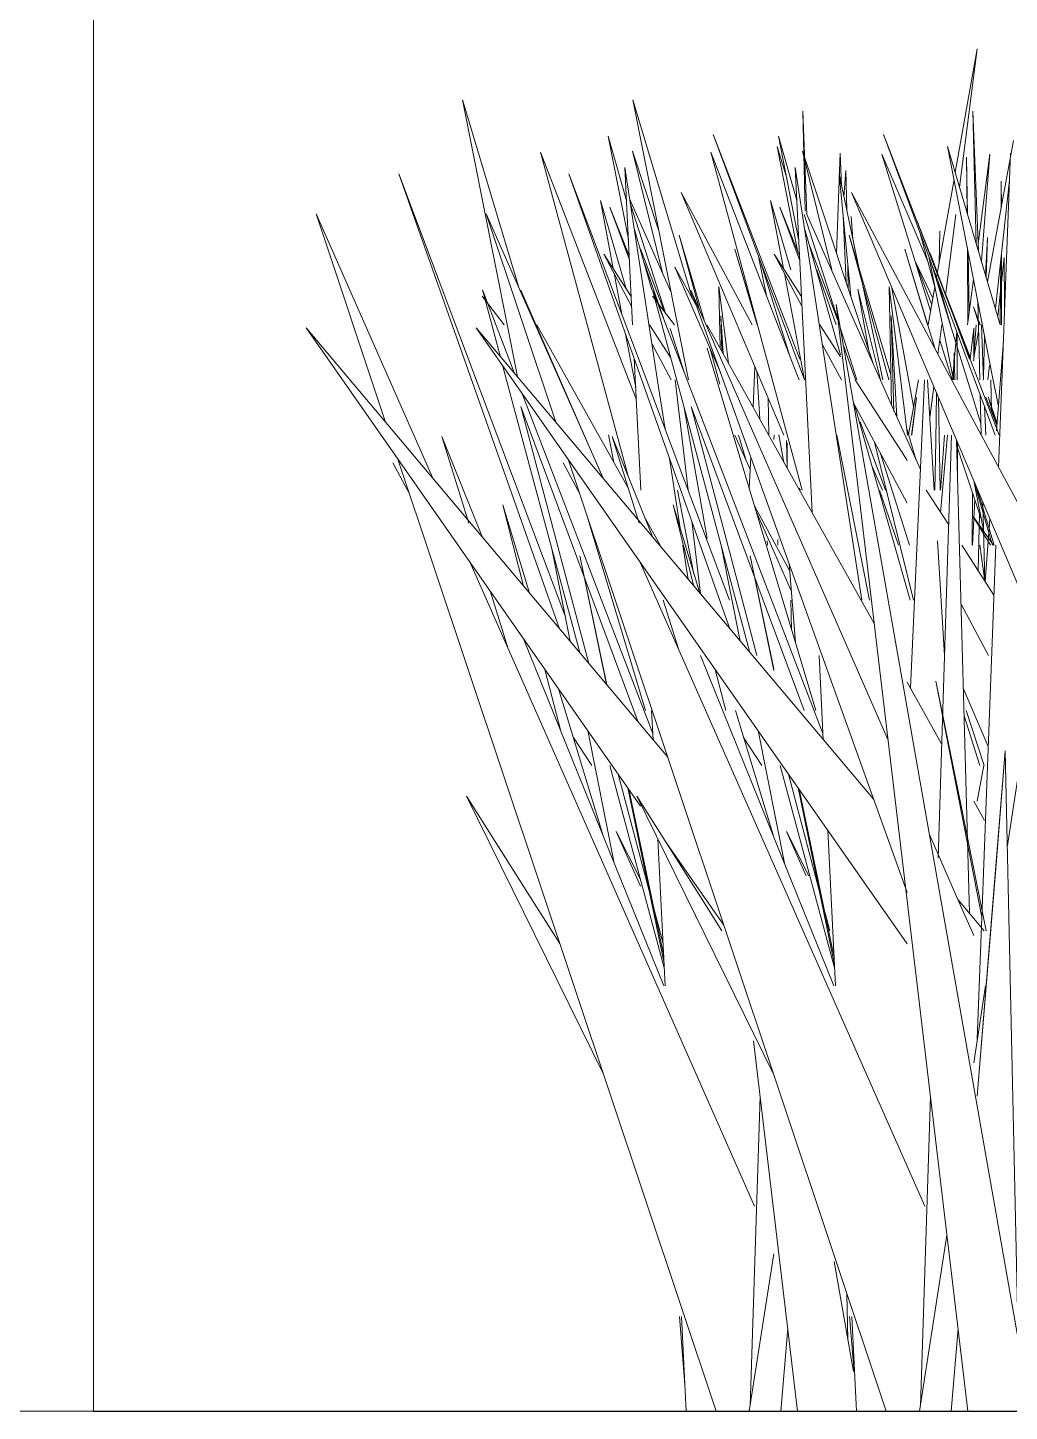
# Model space of a CAD drawing. Header units: millimetres. Extents: x -9575 to 27274, y -4387 to 11354.
# Drawn here: x -7469.6 to -7420.4, y 3048 to 3117.3 of the extents above; entities that cross this region are included whole.
import ezdxf

# ---------------------------------------------------------------- set-up
doc = ezdxf.new("R2010")
doc.units = ezdxf.units.MM
doc.layers.add('A-FLOR-HRAL', color=11, linetype='Continuous', lineweight=9)
doc.layers.add('G-IMPT', color=8, linetype='Continuous', lineweight=9)

# ---------------------------------------------------------------- blocks, each defined once
blk = doc.blocks.new('Railing - 2_ x 1_2_-V4-North')
at = {"layer": 'A-FLOR-HRAL'}
for q in [(-7466.268, 3933.825), (-7478.968, 3048)]:
    blk.add_line((-7466.268, 3048), q, dxfattribs=at)
blk = doc.blocks.new('Railing - Railing-380087-North')
blk.add_blockref('Railing - 2_ x 1_2_-V4-North', (0, 0))
blk = doc.blocks.new('Grass Array - 25_dwg-V27-North')
at = {"layer": 'G-IMPT'}
for p in [(-7424.483, 3102.413), (-7424.115, 3101.25)]:
    blk.add_line(p, (-7425.607, 3106.208), dxfattribs=at)
blk = doc.blocks.new('Grass Array - 25_dwg-V31-North')
at = {"layer": 'G-IMPT'}
for p in [(-7424.483, 3102.413), (-7424.115, 3101.25)]:
    blk.add_line(p, (-7425.607, 3106.208), dxfattribs=at)
blk = doc.blocks.new('Grass Array - 25_dwg-V35-North')
at = {"layer": 'G-IMPT'}
for p in [(-7424.483, 3102.413), (-7424.115, 3101.25)]:
    blk.add_line(p, (-7425.607, 3106.208), dxfattribs=at)
blk = doc.blocks.new('Grass Array - Grass Array-440908-North')
for name in ['Grass Array - 25_dwg-V27-North', 'Grass Array - 25_dwg-V31-North', 'Grass Array - 25_dwg-V35-North', 'Grass Array - 25_dwg-V35-North']:
    blk.add_blockref(name, (0, 0))
blk = doc.blocks.new('Grass Array - 25_dwg-V41-North')
at = {"layer": 'G-IMPT'}
for p, q in [((-7423.086, 3110.034), (-7421.98, 3116.238)), ((-7422.873, 3109.315), (-7421.98, 3116.238)), ((-7445.02, 3099.817), (-7447.775, 3113.681)), ((-7444.957, 3104.284), (-7447.775, 3113.681)), ((-7430.602, 3108.097), (-7430.728, 3113.106)), ((-7430.524, 3107.931), (-7430.728, 3113.106)), ((-7439.465, 3106.706), (-7440.476, 3111.863)), ((-7439.56, 3108.637), (-7440.476, 3111.863)), ((-7430.638, 3099.657), (-7435.217, 3111.952)), ((-7430.876, 3100.694), (-7435.217, 3111.952)), ((-7430.969, 3106.057), (-7432.003, 3111.341)), ((-7431.532, 3109.75), (-7432.003, 3111.341)), ((-7421.465, 3104.563), (-7420.162, 3111.647)), ((-7439.473, 3094.826), (-7443.866, 3111.057)), ((-7439.584, 3100.029), (-7443.866, 3111.057)), ((-7437.755, 3105.01), (-7439.262, 3111.105)), ((-7437.942, 3107.123), (-7439.262, 3111.105)), ((-7429.042, 3106.009), (-7428.856, 3111.004)), ((-7428.778, 3109.371), (-7428.856, 3111.004)), ((-7424.319, 3103.113), (-7426.762, 3110.961)), ((-7424.45, 3105.556), (-7426.762, 3110.961)), ((-7422.494, 3108.036), (-7422.516, 3110.805)), ((-7422.467, 3107.946), (-7422.516, 3110.805)), ((-7421.935, 3106.462), (-7421.346, 3110.964)), ((-7421.776, 3105.614), (-7421.346, 3110.964)), ((-7442.909, 3087.189), (-7450.973, 3109.979)), ((-7446.873, 3099.095), (-7450.973, 3109.979)), ((-7439.253, 3102.413), (-7439.642, 3110.285)), ((-7437.948, 3099.284), (-7439.642, 3110.285)), ((-7428.906, 3109.974), (-7428.323, 3103.842)), ((-7428.906, 3109.974), (-7427.912, 3105.28)), ((-7427.912, 3105.28), (-7428.906, 3109.974)), ((-7428.661, 3108.818), (-7428.561, 3110.134)), ((-7428.524, 3108.171), (-7428.561, 3110.134)), ((-7424.036, 3104.702), (-7423.148, 3109.683)), ((-7421.069, 3103.226), (-7420.376, 3109.658)), ((-7420.788, 3108.241), (-7420.779, 3109.607)), ((-7420.777, 3108.301), (-7420.779, 3109.607)), ((-7440.867, 3108.636), (-7440.223, 3105.231)), ((-7440.867, 3108.636), (-7439.574, 3104.223)), ((-7439.574, 3104.223), (-7440.867, 3108.636)), ((-7437.335, 3104.069), (-7439.396, 3108.688)), ((-7431.668, 3096.895), (-7436.818, 3109.032)), ((-7433.268, 3102.413), (-7436.818, 3109.032)), ((-7451.63, 3097.539), (-7455.115, 3107.966)), ((-7449.262, 3094.729), (-7455.115, 3107.966)), ((-7439.424, 3105.869), (-7440.401, 3108.313)), ((-7439.414, 3105.669), (-7440.401, 3108.313)), ((-7437.612, 3103.004), (-7439.368, 3108.505)), ((-7428.547, 3104.517), (-7428.708, 3107.887)), ((-7423.557, 3104.011), (-7423.051, 3107.931)), ((-7438.289, 3104.159), (-7439.183, 3107.309)), ((-7428.212, 3106.698), (-7428.3, 3107.84)), ((-7423.982, 3105.004), (-7425.016, 3107.642)), ((-7435.662, 3102.653), (-7436.925, 3106.905)), ((-7435.923, 3103.225), (-7436.925, 3106.905)), ((-7424.108, 3104.295), (-7424.839, 3106.991)), ((-7423.866, 3107.101), (-7423.896, 3105.486)), ((-7421.473, 3106.781), (-7421.564, 3104.896)), ((-7421.473, 3106.781), (-7421.53, 3104.781)), ((-7439.3, 3103.353), (-7440.689, 3105.954)), ((-7440.689, 3105.954), (-7439.324, 3103.835)), ((-7437.651, 3103.056), (-7438.855, 3106.225)), ((-7433.013, 3102.413), (-7434.137, 3106.208)), ((-7433.011, 3102.469), (-7434.137, 3106.208)), ((-7432.546, 3103.87), (-7432.938, 3105.833)), ((-7422.374, 3100.694), (-7424.346, 3105.997)), ((-7422.451, 3102.527), (-7422.48, 3106.267)), ((-7422.384, 3103.036), (-7422.435, 3106.036)), ((-7420.771, 3102.413), (-7420.775, 3105.959)), ((-7420.641, 3105.791), (-7420.773, 3104.531)), ((-7420.641, 3105.791), (-7420.612, 3103.329)), ((-7437.581, 3102.413), (-7438.678, 3105.527)), ((-7431.389, 3100.891), (-7432.803, 3105.469)), ((-7428.45, 3104.222), (-7428.472, 3105.405)), ((-7424.206, 3103.75), (-7425.078, 3105.575)), ((-7424.264, 3103.422), (-7425.078, 3105.575)), ((-7420.83, 3102.418), (-7420.807, 3105.66)), ((-7440.179, 3104.999), (-7439.787, 3102.928)), ((-7427.773, 3104.62), (-7426.721, 3099.654)), ((-7426.721, 3099.654), (-7427.773, 3104.62)), ((-7423.319, 3102.413), (-7423.935, 3104.564)), ((-7422.466, 3102.413), (-7422.169, 3104.678)), ((-7445.691, 3102.413), (-7446.785, 3103.847)), ((-7445.896, 3100.856), (-7446.782, 3104.159)), ((-7445.192, 3100.022), (-7446.782, 3104.159)), ((-7440.725, 3094.72), (-7444.857, 3104.147)), ((-7434.871, 3101.241), (-7434.93, 3104.325)), ((-7434.451, 3100.493), (-7434.93, 3104.325)), ((-7425.172, 3098.327), (-7426.256, 3104.244)), ((-7424.444, 3102.413), (-7424.105, 3104.316)), ((-7422.332, 3100.795), (-7423.593, 3104.011)), ((-7420.818, 3104.104), (-7420.952, 3102.829)), ((-7421.845, 3102.413), (-7422.171, 3103.318)), ((-7422.171, 3103.318), (-7421.892, 3102.413)), ((-7439.465, 3094.217), (-7444.057, 3102.413)), ((-7438.406, 3102.413), (-7437.339, 3100.757)), ((-7434.775, 3101.071), (-7434.826, 3102.857)), ((-7434.718, 3100.968), (-7434.826, 3102.857)), ((-7423.763, 3102.413), (-7423.952, 3100.947)), ((-7422.161, 3100.838), (-7422.034, 3102.413)), ((-7438.855, 3078.313), (-7455.615, 3102.268)), ((-7447.78, 3092.969), (-7455.615, 3102.268)), ((-7439.602, 3101.95), (-7439.099, 3099.292)), ((-7436.649, 3099.988), (-7437.366, 3102.233)), ((-7423.242, 3099.654), (-7423.862, 3101.644)), ((-7422.345, 3100.694), (-7422.148, 3102.253)), ((-7422.163, 3100.599), (-7422.148, 3102.253)), ((-7422.161, 3100.779), (-7421.921, 3102.087)), ((-7421.613, 3101.835), (-7421.671, 3099.788)), ((-7437.324, 3099.654), (-7438.28, 3101.445)), ((-7434.89, 3099.436), (-7435.391, 3101.275)), ((-7444.068, 3094.053), (-7445.77, 3100.388)), ((-7438.845, 3094.136), (-7439.17, 3100.729)), ((-7433.219, 3098.293), (-7433.125, 3100.329)), ((-7421.377, 3100.37), (-7421.454, 3099.654)), ((-7439.584, 3100.029), (-7439.07, 3098.705)), ((-7436.471, 3094.136), (-7437.127, 3099.654)), ((-7432.886, 3097.7), (-7433.034, 3100.115)), ((-7425.425, 3096.907), (-7424.935, 3099.654)), ((-7421.275, 3098.097), (-7421.297, 3099.654)), ((-7446.873, 3099.095), (-7442.647, 3087.876)), ((-7438.243, 3081.942), (-7444.801, 3099.003)), ((-7437.948, 3099.284), (-7437.625, 3097.188)), ((-7424.163, 3099.31), (-7424.361, 3097.772)), ((-7424.019, 3098.972), (-7424.064, 3096.597)), ((-7442.458, 3089.284), (-7444.852, 3098.316)), ((-7438.975, 3082.52), (-7444.852, 3098.316)), ((-7435.517, 3091.715), (-7436.666, 3098.252)), ((-7432.455, 3098.749), (-7432.419, 3096.895)), ((-7425.036, 3098.765), (-7425.282, 3096.895)), ((-7425.282, 3096.895), (-7425.036, 3098.765)), ((-7425.257, 3096.895), (-7425.036, 3098.765)), ((-7420.996, 3097.386), (-7421.547, 3098.791)), ((-7421.432, 3098.804), (-7421.015, 3097.433)), ((-7421.432, 3098.804), (-7420.989, 3097.475)), ((-7420.989, 3097.475), (-7421.432, 3098.804)), ((-7447.453, 3092.482), (-7448.809, 3096.822)), ((-7446.767, 3091.767), (-7448.809, 3096.822)), ((-7440.461, 3096.899), (-7440.197, 3095.523)), ((-7434.134, 3096.895), (-7433.363, 3095.166)), ((-7433.586, 3095.666), (-7433.951, 3096.895)), ((-7432.179, 3096.666), (-7432.163, 3096.895)), ((-7431.512, 3095.246), (-7431.549, 3096.614)), ((-7431.504, 3096.507), (-7431.5, 3095.225)), ((-7424.064, 3096.597), (-7424.111, 3094.136)), ((-7421.781, 3092.689), (-7422.973, 3096.251)), ((-7450.43, 3093.948), (-7451.265, 3095.494)), ((-7451.012, 3095.689), (-7435.074, 3048)), ((-7437.4, 3095.725), (-7436.847, 3092.135)), ((-7433.407, 3094.211), (-7433.333, 3095.806)), ((-7444.068, 3094.053), (-7441.905, 3085.997)), ((-7436.177, 3089.928), (-7437.002, 3094.136)), ((-7422.245, 3091.377), (-7422.221, 3094.005)), ((-7445.758, 3093.392), (-7444.716, 3089.332)), ((-7445.758, 3093.392), (-7444.42, 3088.982)), ((-7422.107, 3093.662), (-7422.217, 3091.377)), ((-7447.78, 3092.969), (-7437.493, 3080.761)), ((-7441.489, 3092.718), (-7438.605, 3083.1)), ((-7437.874, 3091.377), (-7438.611, 3092.693)), ((-7421.946, 3090.109), (-7421.865, 3092.941)), ((-7436.286, 3092.576), (-7435.853, 3088.938)), ((-7442.388, 3086.57), (-7443.323, 3091.277)), ((-7436.73, 3091.377), (-7436.467, 3089.666)), ((-7432.513, 3091.598), (-7432.5, 3091.377)), ((-7431.969, 3091.658), (-7431.978, 3091.377)), ((-7421.858, 3091.377), (-7421.606, 3089.581)), ((-7433.142, 3058.27), (-7447.411, 3090.543)), ((-7440.541, 3084.378), (-7441.897, 3090.84)), ((-7440.566, 3084.408), (-7441.897, 3090.84)), ((-7442.458, 3089.284), (-7441.441, 3085.446)), ((-7445.486, 3086.188), (-7446.391, 3089.084)), ((-7431.292, 3087.159), (-7431.332, 3088.618)), ((-7444.717, 3086.692), (-7437.695, 3069.306)), ((-7443.643, 3085.156), (-7442.849, 3082.066)), ((-7440.728, 3076.816), (-7442.965, 3084.188)), ((-7438.228, 3081.633), (-7438.3, 3083.1)), ((-7441.303, 3080.341), (-7442.222, 3081.74)), ((-7440.18, 3075.458), (-7441.498, 3082.09)), ((-7440.386, 3080.341), (-7437.664, 3070.205)), ((-7439.974, 3079.913), (-7437.724, 3071.424)), ((-7440.716, 3064.881), (-7447.572, 3078.805)), ((-7444.179, 3073.447), (-7447.572, 3078.805)), ((-7439.494, 3079.226), (-7437.676, 3070.442)), ((-7437.694, 3070.818), (-7439.445, 3079.156)), ((-7438.855, 3074.294), (-7440.071, 3077.046)), ((-7438.855, 3074.638), (-7440.071, 3077.046)), ((-7437.62, 3069.306), (-7437.982, 3076.654)), ((-7434.68, 3072.346), (-7437.541, 3076.434)), ((-7444.179, 3073.447), (-7442.906, 3071.436)), ((-7433.19, 3066.547), (-7430.985, 3048)), ((-7432.863, 3063.788), (-7433.361, 3048.277)), ((-7432.179, 3055.888), (-7433.404, 3048)), ((-7428.184, 3049.993), (-7429.154, 3055.511)), ((-7428.514, 3053.897), (-7428.464, 3051.586)), ((-7436.909, 3052.752), (-7436.634, 3049.333)), ((-7436.569, 3048), (-7436.803, 3052.752)), ((-7431.818, 3048), (-7431.478, 3052.148)), ((-7431.818, 3048), (-7431.478, 3052.148))]:
    blk.add_line(p, q, dxfattribs=at)
blk = doc.blocks.new('Grass Array - Grass Array-V47-North')
blk.add_blockref('Grass Array - 25_dwg-V41-North', (0, 0))
blk = doc.blocks.new('Grass Array - 25_dwg-V48-North')
at = {"layer": 'G-IMPT'}
for p, q in [((-7436.458, 3099.654), (-7439.245, 3113.681)), ((-7436.256, 3103.713), (-7439.245, 3113.681)), ((-7422.031, 3106.474), (-7422.198, 3113.106)), ((-7421.921, 3106.102), (-7422.198, 3113.106)), ((-7430.935, 3106.706), (-7431.946, 3111.863)), ((-7431.03, 3108.637), (-7431.946, 3111.863)), ((-7421.08, 3096.895), (-7426.687, 3111.952)), ((-7422.346, 3100.694), (-7426.687, 3111.952)), ((-7421.248, 3099.971), (-7423.473, 3111.341)), ((-7420.828, 3102.413), (-7423.473, 3111.341)), ((-7430.756, 3094.136), (-7435.336, 3111.057)), ((-7431.054, 3100.029), (-7435.336, 3111.057)), ((-7429.265, 3105.172), (-7430.732, 3111.105)), ((-7427.223, 3100.524), (-7430.732, 3111.105)), ((-7420.737, 3099.983), (-7420.326, 3111.004)), ((-7434.379, 3087.189), (-7442.443, 3109.979)), ((-7438.343, 3099.095), (-7442.443, 3109.979)), ((-7430.259, 3093.012), (-7431.112, 3110.285)), ((-7429.418, 3099.284), (-7431.112, 3110.285)), ((-7432.337, 3108.636), (-7431.693, 3105.231)), ((-7432.337, 3108.636), (-7431.322, 3105.172)), ((-7431.322, 3105.172), (-7432.337, 3108.636)), ((-7418.823, 3086.725), (-7428.288, 3109.032)), ((-7422.583, 3098.395), (-7428.288, 3109.032)), ((-7443.1, 3097.539), (-7446.585, 3107.966)), ((-7440.732, 3094.729), (-7446.585, 3107.966)), ((-7430.894, 3105.869), (-7431.871, 3108.313)), ((-7430.884, 3105.669), (-7431.871, 3108.313)), ((-7428.944, 3102.572), (-7430.654, 3107.931)), ((-7426.223, 3098.282), (-7430.528, 3107.931)), ((-7428.839, 3100.916), (-7430.653, 3107.309)), ((-7426.315, 3099.904), (-7428.395, 3106.905)), ((-7426.42, 3099.654), (-7428.395, 3106.905)), ((-7430.77, 3103.353), (-7432.159, 3105.954)), ((-7432.159, 3105.954), (-7430.793, 3103.835)), ((-7428.978, 3102.679), (-7430.406, 3106.439)), ((-7424.483, 3102.413), (-7425.607, 3106.208)), ((-7424.115, 3101.25), (-7425.607, 3106.208)), ((-7423.207, 3099.822), (-7424.408, 3105.833)), ((-7434.849, 3100.031), (-7437.145, 3105.299)), ((-7436.019, 3103.291), (-7437.145, 3105.299)), ((-7429.051, 3102.413), (-7430.023, 3105.172)), ((-7421.804, 3097.474), (-7424.273, 3105.469)), ((-7431.649, 3104.999), (-7430.638, 3099.654)), ((-7437.161, 3102.413), (-7438.255, 3103.847)), ((-7435.538, 3094.053), (-7438.252, 3104.159)), ((-7429.713, 3081.942), (-7438.252, 3104.159)), ((-7426.452, 3081.616), (-7436.327, 3104.147)), ((-7432.71, 3094.071), (-7436.327, 3104.147)), ((-7426.825, 3099.654), (-7427.975, 3104.197)), ((-7427.418, 3101.11), (-7427.975, 3104.197)), ((-7426.286, 3098.424), (-7426.4, 3104.325)), ((-7425.472, 3096.895), (-7426.4, 3104.325)), ((-7419.304, 3048), (-7429.046, 3103.428)), ((-7427.868, 3093.519), (-7429.046, 3103.428)), ((-7421.912, 3101.731), (-7421.959, 3103.602)), ((-7427.147, 3087.456), (-7435.517, 3102.395)), ((-7429.876, 3102.413), (-7428.839, 3100.804)), ((-7426.161, 3098.071), (-7426.296, 3102.857)), ((-7426.007, 3097.798), (-7426.296, 3102.857)), ((-7421.666, 3099.654), (-7421.775, 3102.413)), ((-7425.501, 3071.418), (-7447.085, 3102.268)), ((-7439.249, 3092.969), (-7447.085, 3102.268)), ((-7428.013, 3099.654), (-7428.836, 3102.233)), ((-7423.005, 3102.064), (-7423.222, 3099.654)), ((-7422.991, 3102.027), (-7422.983, 3099.654)), ((-7421.912, 3101.731), (-7421.859, 3099.654)), ((-7435.517, 3101.249), (-7430.075, 3083.1)), ((-7428.794, 3099.654), (-7429.75, 3101.445)), ((-7428.079, 3099.654), (-7428.685, 3101.375)), ((-7423.182, 3099.654), (-7423.138, 3101.012)), ((-7423.101, 3099.654), (-7423.138, 3101.012)), ((-7421.018, 3097.1), (-7420.676, 3101.612)), ((-7422.346, 3100.694), (-7420.882, 3096.895)), ((-7431.054, 3100.029), (-7430.909, 3099.654)), ((-7428.098, 3099.654), (-7425.719, 3095.964)), ((-7425.336, 3084.224), (-7424.626, 3099.654)), ((-7424.138, 3094.136), (-7424.476, 3099.654)), ((-7421.248, 3099.971), (-7420.925, 3098.321)), ((-7420.737, 3099.983), (-7420.912, 3095.279)), ((-7438.343, 3099.095), (-7434.397, 3088.618)), ((-7429.418, 3099.284), (-7427.775, 3088.618)), ((-7421.841, 3098.94), (-7421.79, 3096.916)), ((-7433.928, 3089.284), (-7436.322, 3098.316)), ((-7430.661, 3083.1), (-7436.322, 3098.316)), ((-7425.501, 3093.489), (-7428.181, 3098.506)), ((-7428.126, 3098.404), (-7425.349, 3088.618)), ((-7426.223, 3098.282), (-7424.833, 3095.166)), ((-7423.925, 3098.749), (-7423.836, 3094.136)), ((-7422.583, 3098.395), (-7415.86, 3085.859)), ((-7421.557, 3096.895), (-7421.613, 3098.328)), ((-7427.854, 3097.555), (-7426.577, 3094.136)), ((-7438.923, 3092.482), (-7440.279, 3096.822)), ((-7438.237, 3091.767), (-7440.279, 3096.822)), ((-7431.931, 3096.899), (-7431.93, 3096.895)), ((-7431.931, 3096.899), (-7431.667, 3095.523)), ((-7427.39, 3088.618), (-7429.012, 3096.895)), ((-7425.056, 3095.666), (-7425.501, 3097.164)), ((-7423.829, 3094.136), (-7423.633, 3096.895)), ((-7423.47, 3096.895), (-7423.82, 3093.016)), ((-7423.438, 3091.658), (-7423.27, 3096.895)), ((-7425.171, 3088.618), (-7427.129, 3096.538)), ((-7422.376, 3072.944), (-7423.019, 3096.614)), ((-7422.973, 3096.507), (-7422.968, 3094.742)), ((-7441.9, 3093.948), (-7442.735, 3095.494)), ((-7442.482, 3095.689), (-7426.544, 3048)), ((-7425.371, 3091.377), (-7426.853, 3096.02)), ((-7425.719, 3095.964), (-7425.501, 3095.626)), ((-7426.724, 3094.136), (-7427.258, 3095.344)), ((-7435.538, 3094.053), (-7433.375, 3085.997)), ((-7432.71, 3094.071), (-7425.501, 3073.983)), ((-7430.917, 3094.227), (-7430.847, 3094.136)), ((-7425.922, 3091.377), (-7426.887, 3094.136)), ((-7424.541, 3094.136), (-7423.415, 3092.39)), ((-7422.163, 3094.6), (-7421.67, 3092.132)), ((-7421.214, 3091.377), (-7422.163, 3094.581)), ((-7421.973, 3094.136), (-7421.142, 3091.377)), ((-7437.228, 3093.392), (-7436.185, 3089.332)), ((-7437.228, 3093.392), (-7435.89, 3088.982)), ((-7433.147, 3093.344), (-7431.384, 3090.106)), ((-7427.868, 3093.519), (-7422.455, 3048)), ((-7421.704, 3093.517), (-7421.605, 3089.58)), ((-7439.249, 3092.969), (-7427.17, 3078.634)), ((-7431.299, 3089.052), (-7433.053, 3093.031)), ((-7421.175, 3091.377), (-7422.189, 3092.806)), ((-7421.32, 3091.377), (-7422.189, 3092.806)), ((-7421.589, 3089.555), (-7421.352, 3092.686)), ((-7433.858, 3086.57), (-7434.793, 3091.277)), ((-7423.983, 3091.598), (-7423.632, 3085.859)), ((-7423.438, 3091.658), (-7423.95, 3075.72)), ((-7422.762, 3091.377), (-7421.151, 3088.878)), ((-7421.058, 3091.377), (-7421.752, 3072.742)), ((-7432.179, 3085.181), (-7433.367, 3090.84)), ((-7432.179, 3085.1), (-7433.367, 3090.84)), ((-7424.612, 3058.27), (-7438.855, 3090.483)), ((-7431.412, 3090.454), (-7431.094, 3086.499)), ((-7433.928, 3089.284), (-7433.02, 3085.859)), ((-7436.956, 3086.188), (-7437.715, 3088.618)), ((-7421.425, 3085.859), (-7422.796, 3088.426)), ((-7435.851, 3085.859), (-7429.165, 3069.306)), ((-7429.698, 3081.633), (-7429.907, 3085.859)), ((-7435.112, 3085.156), (-7434.584, 3083.1)), ((-7423.767, 3081.425), (-7425.501, 3084.519)), ((-7421.752, 3072.742), (-7424.058, 3084.575)), ((-7422.742, 3078.067), (-7424.058, 3084.575)), ((-7421.434, 3081.287), (-7422.682, 3084.223)), ((-7432.179, 3076.753), (-7434.105, 3083.1)), ((-7421.633, 3080.341), (-7422.535, 3083.1)), ((-7419.441, 3082.993), (-7420.473, 3076.342)), ((-7421.849, 3080.341), (-7422.645, 3082.835)), ((-7432.773, 3080.341), (-7433.692, 3081.74)), ((-7431.65, 3075.458), (-7432.967, 3082.09)), ((-7421.994, 3063.788), (-7420.577, 3081.078)), ((-7420.577, 3081.078), (-7421.059, 3075.191)), ((-7420.577, 3081.078), (-7419.934, 3051.586)), ((-7431.856, 3080.341), (-7429.134, 3070.205)), ((-7421.649, 3080.341), (-7421.983, 3078.552)), ((-7431.444, 3079.913), (-7429.364, 3072.065)), ((-7432.186, 3064.881), (-7439.041, 3078.805)), ((-7435.649, 3073.447), (-7439.041, 3078.805)), ((-7430.964, 3079.226), (-7429.146, 3070.442)), ((-7429.164, 3070.818), (-7430.914, 3079.156)), ((-7421.529, 3072.065), (-7422.742, 3078.067)), ((-7421.614, 3077.582), (-7422.163, 3078.562)), ((-7430.559, 3074.823), (-7431.541, 3077.046)), ((-7430.419, 3074.823), (-7431.541, 3077.046)), ((-7429.09, 3069.306), (-7429.474, 3077.097)), ((-7422.95, 3073.626), (-7424.382, 3076.893)), ((-7421.994, 3063.788), (-7421.059, 3075.191)), ((-7435.649, 3073.447), (-7434.774, 3072.065)), ((-7421.635, 3072.065), (-7422.95, 3073.626)), ((-7422.95, 3073.626), (-7422.163, 3071.83)), ((-7421.752, 3072.742), (-7421.981, 3066.635)), ((-7421.566, 3069.306), (-7422.163, 3065.461)), ((-7424.333, 3063.788), (-7424.831, 3048.277)), ((-7423.504, 3056.823), (-7424.874, 3048)), ((-7428.379, 3052.752), (-7428.157, 3049.993)), ((-7428.039, 3048), (-7428.273, 3052.752)), ((-7423.288, 3048), (-7422.948, 3052.148)), ((-7423.288, 3048), (-7422.948, 3052.148))]:
    blk.add_line(p, q, dxfattribs=at)
blk = doc.blocks.new('Grass Array - Grass Array-V52-North')
for name in ['Grass Array - 25_dwg-V48-North', 'Grass Array - 25_dwg-V35-North', 'Grass Array - 25_dwg-V35-North', 'Grass Array - 25_dwg-V35-North']:
    blk.add_blockref(name, (0, 0))
blk = doc.blocks.new('Grass Array - Grass Array-V53-North')
blk.add_blockref('Grass Array - 25_dwg-V35-North', (0, 0))
blk.add_blockref('Grass Array - 25_dwg-V35-North', (0, 0))
blk.add_blockref('Grass Array - 25_dwg-V35-North', (0, 0))
blk.add_blockref('Grass Array - 25_dwg-V35-North', (0, 0))

msp = doc.modelspace()

# ---------------------------------------------------------------- linework, layer by layer
msp.add_line((-7466.268, 3048), (-6666.168, 3048))

# ---------------------------------------------------------------- block references
for name in ['Railing - Railing-380087-North', 'Grass Array - Grass Array-V47-North', 'Grass Array - Grass Array-V52-North', 'Grass Array - Grass Array-440908-North', 'Grass Array - Grass Array-V53-North', 'Grass Array - Grass Array-V53-North']:
    msp.add_blockref(name, (0, 0))

doc.saveas('drawing.dxf')
